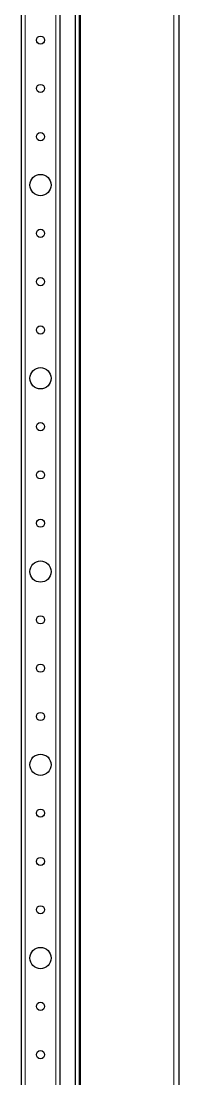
# Model space of a CAD drawing. Header units: millimetres. Extents: x -1385 to 3358, y -2404 to 1219.
# Drawn here: x -522 to -440, y -1337 to -790 of the extents above; entities that cross this region are included whole.
import ezdxf

# ---------------------------------------------------------------- set-up
doc = ezdxf.new("R2010")
doc.units = ezdxf.units.MM

msp = doc.modelspace()

# ---------------------------------------------------------------- linework, layer by layer
at = {"color": 7, "linetype": 'Continuous', "lineweight": 25}
for p, q in [((-493.59, 566.68), (-493.59, -1516.32)), ((-491.59, 566.68), (-491.59, -1516.32)), ((-440.09, 556.97), (-440.09, -1506.6)), ((-521.59, 542.68), (-521.59, -1492.32)), ((-501.59, 542.68), (-501.59, -1492.32))]:
    msp.add_line(p, q, dxfattribs=at)
at = {"color": 8, "linetype": 'Continuous', "lineweight": 18}
for p, q in [((-490.99, -1516.32), (-490.99, 566.68)), ((-442.69, 552.46), (-442.69, -1502.1)), ((-519.59, 542.68), (-519.59, -1492.32)), ((-503.59, 542.68), (-503.59, -1492.32))]:
    msp.add_line(p, q, dxfattribs=at)
at = {"color": 7, "linetype": 'Continuous', "lineweight": 25}
for centre, radius in [((-511.59, -799.82), 2.1), ((-511.59, -824.82), 2.1), ((-511.59, -849.82), 2.1), ((-511.59, -874.82), 5.5), ((-511.59, -899.82), 2.1), ((-511.59, -924.82), 2.1), ((-511.59, -949.82), 2.1), ((-511.59, -974.82), 5.5), ((-511.59, -999.82), 2.1), ((-511.59, -1024.82), 2.1), ((-511.59, -1049.82), 2.1), ((-511.59, -1074.82), 5.5), ((-511.59, -1099.82), 2.1), ((-511.59, -1124.82), 2.1), ((-511.59, -1149.82), 2.1), ((-511.59, -1174.82), 5.5), ((-511.59, -1199.82), 2.1), ((-511.59, -1224.82), 2.1), ((-511.59, -1249.82), 2.1), ((-511.59, -1274.82), 5.5), ((-511.59, -1299.82), 2.1), ((-511.59, -1324.82), 2.1)]:
    msp.add_circle(centre, radius, dxfattribs=at)

doc.saveas('drawing.dxf')
